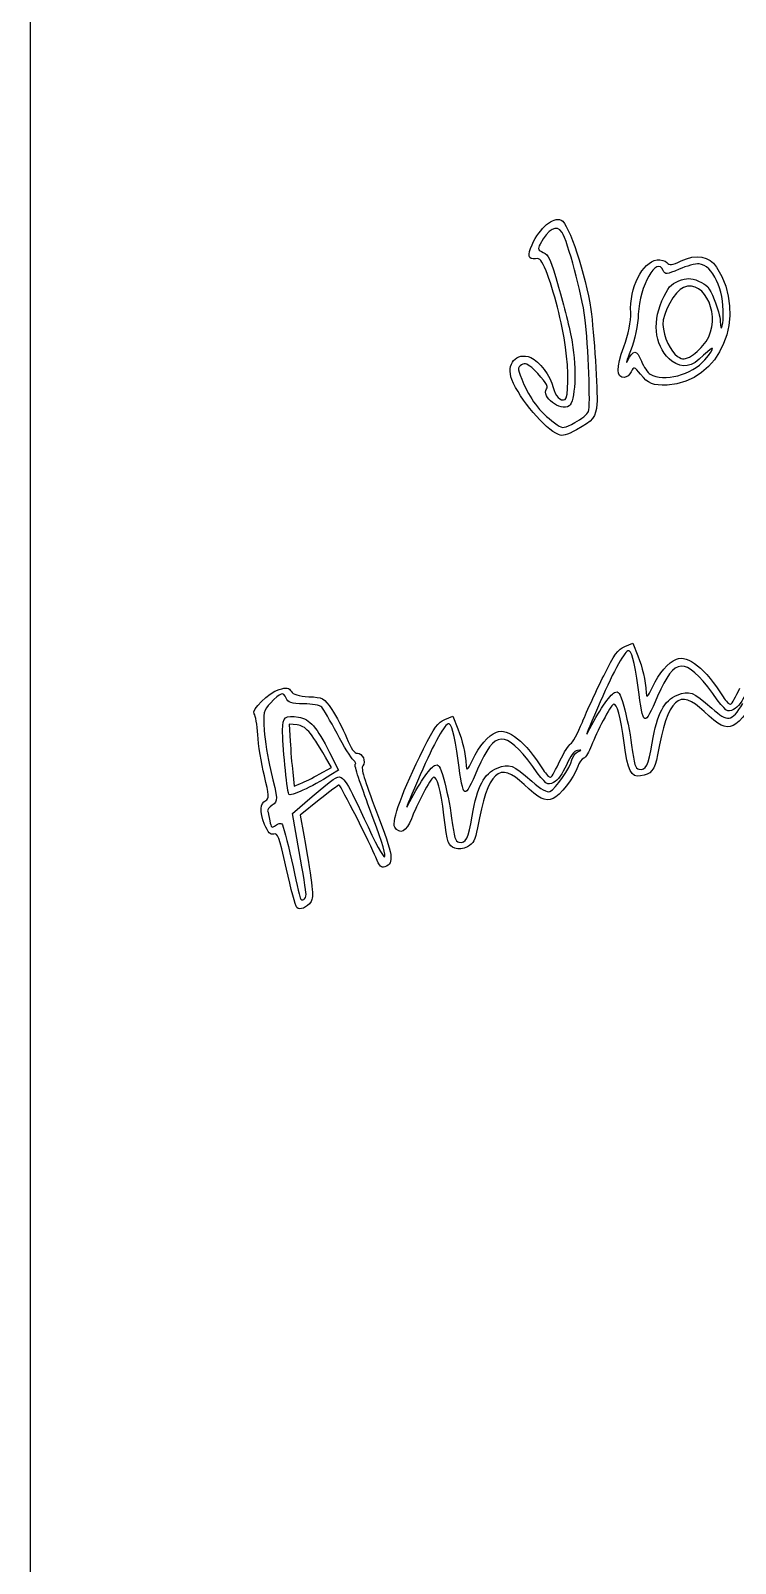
# Model space of a CAD drawing. Extents: x 0.1 to 9.2, y 0.2 to 11.9.
# Drawn here: x 0.091 to 1.41, y 5.725 to 8.594 of the extents above; entities that cross this region are included whole.
import ezdxf

# ---------------------------------------------------------------- set-up
doc = ezdxf.new("R2010")
doc.units = 0
doc.layers.add('Laag_1', color=7, linetype='CONTINUOUS')

msp = doc.modelspace()

# ---------------------------------------------------------------- linework, layer by layer
at = {"layer": 'Laag_1', "color": 7}
msp.add_lwpolyline([(0.091356, 11.858106), (9.212454, 11.858106), (9.212454, 0.187669), (0.091356, 0.187669)], close=True, dxfattribs=at)
at = {"layer": 'Laag_1', "color": 1}
for points in [[(1.35564, 8.012371)], [(1.353568, 7.977948)], [(1.282637, 7.930581)], [(1.135504, 7.880862)], [(1.079436, 7.837786)], [(1.254746, 7.260527)], [(0.631692, 7.202267)], [(0.574482, 7.164806)], [(0.917826, 7.123904)], [(0.885483, 7.063816)], [(0.606916, 6.977619)], [(0.589609, 6.9529)]]:
    msp.add_lwpolyline(points, close=True, dxfattribs=at)
for points in [[(1.203271, 7.441059), (1.218453, 7.447215), (1.227908, 7.423587)], [(0.590369, 7.29432), (0.575431, 7.295699), (0.577197, 7.264031)], [(0.866351, 7.304436), (0.881533, 7.310593), (0.890988, 7.286965)], [(0.631694, 7.202266), (0.654519, 7.214877), (0.643118, 7.234316)], [(0.650973, 7.242664), (0.667613, 7.209589), (0.653475, 7.200753)], [(0.58182, 7.206059), (0.584676, 7.179755), (0.596772, 7.184706)], [(0.594168, 7.057453), (0.581579, 7.128804), (0.618294, 7.160387)], [(0.631553, 7.15415), (0.5961, 7.125312), (0.602549, 7.088154)]]:
    msp.add_lwpolyline(points, dxfattribs=at)
for points in [[(1.029801, 8.193017), (1.044836, 8.225507), (1.068938, 8.245879), (1.084536, 8.239281)], [(1.084536, 8.239281), (1.098484, 8.233381), (1.130345, 8.13681), (1.13979, 8.071803)], [(1.086128, 8.216126), (1.0759, 8.231736), (1.059711, 8.223026), (1.045044, 8.194022)], [(1.128778, 8.056876), (1.123619, 8.098993), (1.096481, 8.200324), (1.086128, 8.216126)], [(1.03643, 8.166995), (1.022803, 8.165221), (1.020721, 8.173394), (1.029801, 8.193017)], [(1.045044, 8.194022), (1.040249, 8.184539), (1.040605, 8.183608), (1.050932, 8.17862)], [(1.050932, 8.17862), (1.060937, 8.173787), (1.063514, 8.167988), (1.079667, 8.113965)], [(1.308776, 8.162779), (1.337147, 8.176362), (1.362018, 8.172098), (1.375325, 8.151369)], [(1.05615, 8.144166), (1.047899, 8.164511), (1.044811, 8.168086), (1.03643, 8.166995)], [(1.214504, 8.066013), (1.212239, 8.112538), (1.236359, 8.160836), (1.263778, 8.164681)], [(1.275469, 8.145104), (1.263859, 8.173735), (1.230744, 8.115791), (1.228792, 8.063431)], [(1.263778, 8.164681), (1.270813, 8.165668), (1.279121, 8.163396), (1.28224, 8.159633)], [(1.305066, 8.147307), (1.281873, 8.137286), (1.278734, 8.137053), (1.275469, 8.145104)], [(1.28224, 8.159633), (1.286786, 8.154152), (1.292059, 8.154777), (1.308776, 8.162779)], [(1.375325, 8.151369), (1.434363, 8.0594), (1.382059, 7.934808), (1.282637, 7.930581)], [(1.342443, 8.157299), (1.336155, 8.157969), (1.319335, 8.153473), (1.305066, 8.147307)], [(1.387811, 8.061219), (1.389146, 8.109711), (1.367959, 8.15458), (1.342443, 8.157299)], [(1.092651, 8.001443), (1.086557, 8.045811), (1.070374, 8.109086), (1.05615, 8.144166)], [(1.273098, 8.087936), (1.284681, 8.113944), (1.289192, 8.119309), (1.304811, 8.125642)], [(1.304811, 8.125642), (1.318946, 8.131374), (1.327148, 8.13128), (1.341476, 8.12522)], [(1.35564, 8.012371), (1.385574, 8.056035), (1.354566, 8.130125), (1.313353, 8.113413)], [(1.341476, 8.12522), (1.357781, 8.118323), (1.361208, 8.114266), (1.370883, 8.090406)], [(1.079667, 8.113965), (1.089427, 8.081324), (1.100804, 8.034809), (1.104951, 8.010597)], [(1.313353, 8.113413), (1.296922, 8.10675), (1.273835, 8.064946), (1.274891, 8.043767)], [(1.370883, 8.090406), (1.376906, 8.075553), (1.381966, 8.057415), (1.382126, 8.0501)], [(1.13979, 8.071803), (1.145973, 8.029248), (1.153161, 7.918478), (1.151272, 7.894858)], [(1.201503, 8.001788), (1.210168, 8.025605), (1.215249, 8.050704), (1.214504, 8.066013)], [(1.228792, 8.063431), (1.228058, 8.043724), (1.221837, 8.01431), (1.214298, 7.994893)], [(1.291846, 7.975366), (1.261365, 7.997967), (1.253653, 8.044271), (1.273098, 8.087936)], [(1.382126, 8.0501), (1.382607, 8.028141), (1.387145, 8.037016), (1.387811, 8.061219)], [(1.135504, 7.880862), (1.139637, 7.890635), (1.135326, 8.003403), (1.128778, 8.056876)], [(1.274891, 8.043767), (1.27602, 8.021134), (1.289146, 7.99247), (1.302274, 7.983971)], [(1.104951, 8.010597), (1.113628, 7.959932), (1.110732, 7.898741), (1.099312, 7.891448)], [(1.328576, 7.985416), (1.336671, 7.990336), (1.34885, 8.002465), (1.35564, 8.012371)], [(1.353568, 7.977948), (1.373922, 8.001448), (1.372153, 8.007362), (1.351069, 7.986296)], [(0.992161, 7.940768), (0.980506, 7.969512), (1.000847, 7.993314), (1.02745, 7.982061)], [(1.02745, 7.982061), (1.043486, 7.975279), (1.064612, 7.947094), (1.069406, 7.926085)], [(1.091967, 7.903328), (1.098275, 7.905886), (1.098637, 7.957856), (1.092651, 8.001443)], [(1.202587, 7.944771), (1.187612, 7.944488), (1.187267, 7.96266), (1.201503, 8.001788)], [(1.214298, 7.994893), (1.207034, 7.976185), (1.204448, 7.967486), (1.208551, 7.975562)], [(1.208551, 7.975562), (1.219635, 7.997376), (1.225556, 7.997296), (1.234513, 7.975209)], [(1.234513, 7.975209), (1.23883, 7.964562), (1.24624, 7.953545), (1.250979, 7.950726)], [(1.250979, 7.950726), (1.276548, 7.935516), (1.328832, 7.94939), (1.353568, 7.977948)], [(1.351069, 7.986296), (1.328485, 7.963731), (1.311714, 7.960635), (1.291846, 7.975366)], [(1.302274, 7.983971), (1.311866, 7.977761), (1.31639, 7.978009), (1.328576, 7.985416)], [(1.010106, 7.968459), (1.002094, 7.963794), (1.002507, 7.960548), (1.014775, 7.931782)], [(1.033067, 7.959461), (1.022294, 7.970191), (1.016787, 7.972349), (1.010106, 7.968459)], [(1.057004, 7.923284), (1.060858, 7.928547), (1.05458, 7.938035), (1.033067, 7.959461)], [(1.215691, 7.955528), (1.212872, 7.949694), (1.206976, 7.944854), (1.202587, 7.944771)], [(1.233138, 7.950781), (1.221526, 7.965248), (1.220518, 7.965522), (1.215691, 7.955528)], [(1.282637, 7.930582), (1.256053, 7.929451), (1.247434, 7.932968), (1.233138, 7.950781)], [(1.079436, 7.837786), (1.053709, 7.848668), (1.007304, 7.903424), (0.992161, 7.940768)], [(1.014775, 7.931782), (1.027988, 7.900799), (1.048495, 7.875858), (1.077028, 7.856067)], [(1.099312, 7.891448), (1.082783, 7.880893), (1.04615, 7.908458), (1.057004, 7.923284)], [(1.069406, 7.926085), (1.073064, 7.910057), (1.083242, 7.899791), (1.091967, 7.903328)], [(1.151272, 7.894858), (1.149325, 7.870502), (1.144249, 7.864102), (1.113263, 7.846939)], [(1.077028, 7.856067), (1.087237, 7.848987), (1.090458, 7.849388), (1.110079, 7.860187)], [(1.110079, 7.860187), (1.122036, 7.866768), (1.133477, 7.876071), (1.135504, 7.880862)], [(1.113263, 7.846939), (1.094398, 7.83649), (1.087142, 7.834527), (1.079436, 7.837786)], [(1.209294, 7.433039), (1.20114, 7.429733), (1.179491, 7.389058), (1.152203, 7.325777)], [(1.163945, 7.386466), (1.1838, 7.426297), (1.190787, 7.435997), (1.203271, 7.441059)], [(1.228475, 7.364452), (1.221474, 7.415305), (1.215779, 7.435669), (1.209294, 7.433039)], [(1.227908, 7.423587), (1.236856, 7.401227), (1.241649, 7.379977), (1.243595, 7.35402)], [(1.255229, 7.365263), (1.267878, 7.391968), (1.284358, 7.411168), (1.300114, 7.417557)], [(1.367973, 7.353208), (1.316261, 7.422897), (1.297186, 7.421956), (1.264881, 7.348122)], [(1.300114, 7.417557), (1.32164, 7.426287), (1.354595, 7.399724), (1.387544, 7.347084)], [(1.124121, 7.299699), (1.132745, 7.32078), (1.150666, 7.359825), (1.163945, 7.386466)], [(0.509988, 7.31495), (0.503356, 7.322045), (0.536494, 7.354648), (0.556761, 7.360967)], [(0.569578, 7.344601), (0.564572, 7.356945), (0.55901, 7.355218), (0.540097, 7.335449)], [(0.556761, 7.360967), (0.569968, 7.365085), (0.575022, 7.364295), (0.578982, 7.357494)], [(0.602218, 7.333978), (0.579393, 7.334156), (0.572965, 7.336245), (0.569578, 7.344601)], [(0.578982, 7.357494), (0.582433, 7.351565), (0.593177, 7.348236), (0.611886, 7.347298)], [(0.611886, 7.347298), (0.638688, 7.345954), (0.640202, 7.345108), (0.654868, 7.323298)], [(1.134119, 7.280155), (1.154464, 7.320134), (1.175323, 7.351262), (1.184172, 7.35485)], [(1.184172, 7.35485), (1.192489, 7.358222), (1.193784, 7.356338), (1.201743, 7.329281)], [(1.264881, 7.348122), (1.239302, 7.289662), (1.238737, 7.289915), (1.228475, 7.364452)], [(1.243595, 7.35402), (1.244336, 7.34414), (1.245975, 7.345724), (1.255229, 7.365263)], [(1.254746, 7.260527), (1.264524, 7.316777), (1.276704, 7.340063), (1.301639, 7.350174)], [(1.352042, 7.319586), (1.305567, 7.364715), (1.283877, 7.344584), (1.264638, 7.238463)], [(1.301639, 7.350174), (1.324431, 7.359416), (1.33101, 7.356924), (1.366669, 7.325542)], [(1.407145, 7.323448), (1.394909, 7.317401), (1.394071, 7.318038), (1.367973, 7.353208)], [(1.387544, 7.347084), (1.39293, 7.33848), (1.39922, 7.332203), (1.401523, 7.333137)], [(1.401523, 7.333137), (1.403824, 7.33407), (1.411639, 7.347529), (1.418889, 7.363047)], [(1.45234, 7.352952), (1.444866, 7.33179), (1.419122, 7.298426), (1.406236, 7.2932)], [(1.430853, 7.354584), (1.423909, 7.339117), (1.414894, 7.327278), (1.407145, 7.323448)], [(0.540097, 7.335449), (0.527332, 7.322105), (0.526215, 7.317223), (0.528494, 7.284755)], [(0.636207, 7.327803), (0.633145, 7.331079), (0.617849, 7.333858), (0.602218, 7.333978)], [(0.664895, 7.278291), (0.652179, 7.302246), (0.639269, 7.324527), (0.636207, 7.327803)], [(0.654868, 7.323298), (0.663228, 7.310865), (0.675709, 7.287343), (0.682603, 7.271026)], [(1.152203, 7.325777), (1.136536, 7.289444), (1.128398, 7.268915), (1.134119, 7.280155)], [(1.182228, 7.333137), (1.177291, 7.331136), (1.150385, 7.280563), (1.141066, 7.255769)], [(1.202261, 7.260845), (1.195822, 7.309728), (1.188617, 7.335729), (1.182228, 7.333137)], [(1.201743, 7.329281), (1.206469, 7.313216), (1.212973, 7.280444), (1.216196, 7.256455)], [(1.406236, 7.2932), (1.391286, 7.287138), (1.379596, 7.292829), (1.352042, 7.319586)], [(1.366669, 7.325542), (1.396816, 7.29901), (1.402623, 7.299919), (1.42441, 7.334576)], [(0.516456, 7.276073), (0.515316, 7.29487), (0.512399, 7.312363), (0.509988, 7.31495)], [(0.563024, 7.284748), (0.563519, 7.309935), (0.567386, 7.31306), (0.592894, 7.308882)], [(0.643118, 7.234316), (0.614851, 7.282508), (0.605712, 7.292904), (0.590369, 7.29432)], [(0.592894, 7.308882), (0.613915, 7.30544), (0.626755, 7.2908), (0.650973, 7.242664)], [(0.872374, 7.296417), (0.86422, 7.293111), (0.842571, 7.252435), (0.815284, 7.189154)], [(0.826975, 7.249966), (0.846843, 7.28964), (0.853885, 7.299381), (0.866351, 7.304436)], [(0.891555, 7.227829), (0.884554, 7.278682), (0.878859, 7.299047), (0.872374, 7.296417)], [(0.890988, 7.286965), (0.899936, 7.264604), (0.904729, 7.243355), (0.906675, 7.217398)], [(0.963193, 7.280935), (0.98472, 7.289664), (1.017675, 7.263101), (1.050625, 7.210462)], [(1.102029, 7.258769), (1.105556, 7.2602), (1.115498, 7.278618), (1.124121, 7.299699)], [(0.528939, 7.199021), (0.523214, 7.222604), (0.517597, 7.257277), (0.516456, 7.276073)], [(0.528494, 7.284755), (0.529882, 7.264996), (0.535154, 7.231834), (0.540211, 7.211063)], [(0.574482, 7.164806), (0.570872, 7.173709), (0.562554, 7.260789), (0.563024, 7.284748)], [(0.577197, 7.264031), (0.578169, 7.246613), (0.580249, 7.220526), (0.58182, 7.206059)], [(0.695453, 7.228598), (0.691362, 7.231974), (0.677611, 7.254336), (0.664895, 7.278291)], [(0.682603, 7.271026), (0.691882, 7.249064), (0.69716, 7.241398), (0.702925, 7.241506)], [(0.918309, 7.22864), (0.930958, 7.255345), (0.947438, 7.274546), (0.963193, 7.280935)], [(1.031054, 7.216585), (0.979341, 7.286274), (0.960267, 7.285333), (0.927961, 7.2115)], [(1.082202, 7.227189), (1.089579, 7.243128), (1.098502, 7.257339), (1.102029, 7.258769)], [(1.23278, 7.198873), (1.21495, 7.196372), (1.209221, 7.208005), (1.202261, 7.260845)], [(1.229919, 7.211502), (1.243066, 7.209268), (1.247283, 7.217595), (1.254746, 7.260527)], [(0.702925, 7.241506), (0.712719, 7.24169), (0.719515, 7.225873), (0.713142, 7.217723)], [(0.772983, 7.103277), (0.76656, 7.114319), (0.787399, 7.170934), (0.826975, 7.249966)], [(1.063329, 7.169843), (1.073482, 7.17396), (1.102108, 7.215171), (1.10456, 7.2292)], [(1.11476, 7.246729), (1.108595, 7.2459), (1.10171, 7.236734), (1.094119, 7.219245)], [(1.10456, 7.2292), (1.10556, 7.234925), (1.110346, 7.241491), (1.115195, 7.243791)], [(1.115195, 7.243791), (1.123262, 7.247618), (1.123226, 7.247867), (1.11476, 7.246729)], [(1.126618, 7.232123), (1.12301, 7.23066), (1.117971, 7.223553), (1.115419, 7.216329)], [(1.141066, 7.255769), (1.136726, 7.244227), (1.130225, 7.233586), (1.126618, 7.232123)], [(1.216196, 7.256455), (1.221129, 7.21975), (1.223304, 7.212626), (1.229919, 7.211502)], [(1.264638, 7.238463), (1.259398, 7.209559), (1.253091, 7.201721), (1.23278, 7.198873)], [(0.540211, 7.211063), (0.554341, 7.153021), (0.55438, 7.152213), (0.543501, 7.144262)], [(0.653475, 7.200753), (0.616807, 7.177836), (0.576615, 7.159546), (0.574482, 7.164806)], [(0.596772, 7.184706), (0.603424, 7.187431), (0.619139, 7.195332), (0.631692, 7.202267)], [(0.664418, 7.196091), (0.675954, 7.201145), (0.682701, 7.190486), (0.722997, 7.10354)], [(0.69886, 7.220826), (0.701154, 7.221756), (0.699687, 7.225104), (0.695453, 7.228598)], [(0.725875, 7.137824), (0.708801, 7.182576), (0.696644, 7.219927), (0.69886, 7.220826)], [(0.713142, 7.217723), (0.70942, 7.212962), (0.715127, 7.193816), (0.738757, 7.131784)], [(0.797199, 7.143533), (0.817544, 7.183511), (0.838403, 7.214639), (0.847252, 7.218227)], [(0.847252, 7.218227), (0.855569, 7.2216), (0.856864, 7.219715), (0.864823, 7.192659)], [(0.927961, 7.2115), (0.902382, 7.153039), (0.901817, 7.153292), (0.891555, 7.227829)], [(0.906675, 7.217398), (0.907416, 7.207518), (0.909055, 7.209102), (0.918309, 7.22864)], [(0.917825, 7.123904), (0.927603, 7.180155), (0.939784, 7.20344), (0.964718, 7.213551)], [(1.01512, 7.182963), (0.96864, 7.228098), (0.946853, 7.207858), (0.927737, 7.101783)], [(0.964718, 7.213551), (0.98751, 7.222793), (0.994089, 7.220301), (1.029748, 7.188919)], [(1.070225, 7.186825), (1.057989, 7.180778), (1.057151, 7.181415), (1.031054, 7.216585)], [(1.050625, 7.210462), (1.056011, 7.201857), (1.062301, 7.195581), (1.064602, 7.196514)], [(1.064602, 7.196514), (1.066904, 7.197447), (1.074823, 7.211251), (1.082202, 7.227189)], [(1.115419, 7.216329), (1.107946, 7.195167), (1.082202, 7.161803), (1.069315, 7.156577)], [(1.094119, 7.219245), (1.086843, 7.202484), (1.078212, 7.190772), (1.070225, 7.186825)], [(0.531393, 7.152917), (0.537972, 7.155585), (0.537547, 7.16356), (0.528939, 7.199021)], [(0.618294, 7.160387), (0.638487, 7.177757), (0.659243, 7.193824), (0.664418, 7.196091)], [(0.668958, 7.181855), (0.667884, 7.182479), (0.651052, 7.170012), (0.631553, 7.15415)], [(0.737424, 7.046841), (0.728262, 7.069505), (0.67226, 7.179939), (0.668958, 7.181855)], [(0.815284, 7.189154), (0.799616, 7.152822), (0.791478, 7.132292), (0.797199, 7.143533)], [(0.845308, 7.196515), (0.840325, 7.194495), (0.813427, 7.14384), (0.80396, 7.118646)], [(0.865033, 7.125773), (0.858924, 7.173099), (0.851674, 7.199097), (0.845308, 7.196515)], [(0.864823, 7.192659), (0.869549, 7.176593), (0.876052, 7.143822), (0.879276, 7.119832)], [(1.069315, 7.156577), (1.054365, 7.150515), (1.042675, 7.156206), (1.01512, 7.182963)], [(1.029748, 7.188919), (1.046923, 7.173804), (1.057825, 7.167611), (1.063329, 7.169843)], [(0.529376, 7.108343), (0.519674, 7.132267), (0.520407, 7.148462), (0.531393, 7.152917)], [(0.543501, 7.144262), (0.537986, 7.140231), (0.534103, 7.135384), (0.534871, 7.13349)], [(0.534871, 7.13349), (0.535639, 7.131596), (0.537539, 7.123357), (0.539093, 7.115182)], [(0.539093, 7.115182), (0.541586, 7.10207), (0.542865, 7.101024), (0.549948, 7.106308)], [(0.722997, 7.10354), (0.763767, 7.015571), (0.765345, 7.034369), (0.725875, 7.137824)], [(0.738757, 7.131784), (0.770547, 7.048331), (0.772405, 7.036179), (0.75449, 7.028914)], [(0.80396, 7.118646), (0.794982, 7.094758), (0.781756, 7.088195), (0.772983, 7.103277)], [(0.885485, 7.063816), (0.872414, 7.069345), (0.872258, 7.069816), (0.865033, 7.125773)], [(0.879276, 7.119832), (0.884209, 7.083127), (0.886383, 7.076003), (0.892999, 7.074879)], [(0.892999, 7.074879), (0.906146, 7.072645), (0.910363, 7.080972), (0.917826, 7.123904)], [(0.546296, 7.090014), (0.539387, 7.088535), (0.535857, 7.092358), (0.529376, 7.108343)], [(0.570119, 7.024769), (0.555703, 7.088876), (0.554636, 7.091799), (0.546296, 7.090014)], [(0.549948, 7.106308), (0.554364, 7.109603), (0.559634, 7.111), (0.56166, 7.109413)], [(0.56166, 7.109413), (0.563685, 7.107826), (0.571747, 7.077346), (0.579573, 7.04168)], [(0.602549, 7.088154), (0.619531, 6.990297), (0.621475, 6.972517), (0.616138, 6.963892)], [(0.927737, 7.101783), (0.923641, 7.079052), (0.920036, 7.072196), (0.909199, 7.06652)], [(0.606916, 6.977619), (0.606829, 6.982284), (0.601092, 7.018209), (0.594168, 7.057453)], [(0.909199, 7.06652), (0.901041, 7.062247), (0.891707, 7.061183), (0.885483, 7.063816)], [(0.579573, 7.04168), (0.5874, 7.006014), (0.594705, 6.974256), (0.595806, 6.971106)], [(0.75449, 7.028914), (0.747419, 7.026047), (0.744659, 7.028949), (0.737424, 7.046841)], [(0.589609, 6.9529), (0.58719, 6.955516), (0.578419, 6.987856), (0.570119, 7.024769)], [(0.595806, 6.971106), (0.598724, 6.962767), (0.607104, 6.967679), (0.606916, 6.977619)], [(0.616138, 6.963892), (0.609028, 6.952404), (0.595322, 6.946725), (0.589609, 6.9529)]]:
    msp.add_open_spline(points, degree=3, dxfattribs=at)

doc.saveas('drawing.dxf')
